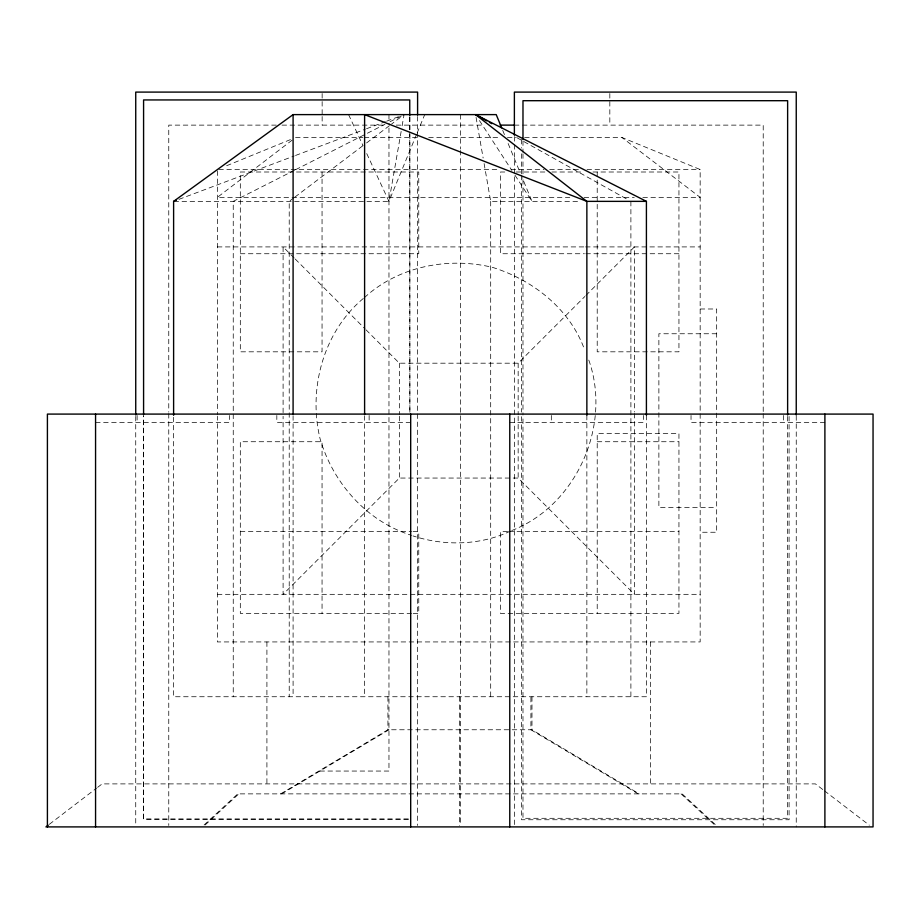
<?xml version="1.0" encoding="UTF-8"?>
<svg xmlns="http://www.w3.org/2000/svg" width="919" height="919" viewBox="0 0 919 919"><rect width="100%" height="100%" fill="white"/><g stroke="black" fill="none" stroke-linecap="round" stroke-linejoin="round"><path stroke-width="0.69" stroke-dasharray="4.59 3.45" d="M401.155 131.406L388.967 201.364L173.611 201.364M402.12 125.811L404.073 114.611L391.563 124.065M416.594 134.323L388.967 201.364L366.67 153.45M417.134 133.014L424.716 114.611M634.443 413.447L634.443 594.329L518.155 478.052L399.374 478.052L283.098 594.329L283.098 416.307M366.015 329.818L399.374 363.189L518.155 363.189L584.898 296.458M585.908 295.447L634.443 246.912L634.443 412.011M204.11 824.963L237.768 793.878L682.128 793.878L715.775 824.963M205.167 824.963L238.814 793.878M363.292 298.491C323.247 332.046 307.842 389.128 320.226 439.305C333.356 483.52 367.129 521.647 411.723 535.386M364.406 297.63C398.409 266.361 447.909 256.757 492.251 267.291C532.802 279.801 569.964 308.945 584.541 349.668M292.162 140.113L217.378 197.367L569.791 197.367M49.316 824.332L96.506 788.203M97.621 787.342L102.124 783.896L815.417 783.896L823.275 789.915M293.77 197.918L289.221 201.364L289.221 696.74M294.907 197.068L365.417 143.812M366.555 142.95L390.426 124.915M280.663 793.878L387.921 729.766L531.975 729.766L639.222 793.878M281.708 793.878L388.967 729.766M294.436 170.291L233.242 201.364L233.242 696.74M295.711 169.636L384.946 124.318M390.047 121.733L401.523 115.909M510.482 531.067C480.488 545.472 444.325 546.219 413.033 535.926M511.791 530.527C576.994 505.243 612.433 424.107 588.321 358.789M226.648 165.73L291.587 139.137M178.975 199.343L294.206 155.966M295.539 155.46L365.222 129.234M366.555 128.729L385.314 121.676M386.658 121.17L400.052 116.127M276.274 125.122L168.763 125.122L168.763 412.149M282.007 125.122L384.831 125.122M396.227 125.122L484.485 125.122M514.376 125.122L763.218 125.122L763.218 412.149M295.562 137.505L362.856 137.505M364.28 137.505L417.249 137.505M428.702 137.505L500.281 137.505M507.437 137.505L516.03 137.505M524.623 137.505L621.968 137.505L700.163 169.521L700.163 641.933L217.378 641.933L217.378 416.307M218.802 169.521L499.603 169.521M511.056 169.521L544.014 169.521M549.734 169.521L578.396 169.521M586.988 169.521L700.163 169.521M504.784 172.002L500.499 172.002L500.499 253.736L584.415 253.736M516.145 172.002L546.185 172.002M551.894 172.002L583.301 172.002M592.939 172.002L678.946 172.002L678.946 351.816L597.212 351.816L597.212 203.547M584.116 197.367L634.259 197.367M642.852 197.367L700.163 197.367L621.968 137.505M484.106 163.582L490.689 201.364L580.819 201.364M217.378 246.912L584.243 246.912M585.552 246.912L700.163 246.912M240.318 253.736L418.765 253.736L418.765 172.002L240.318 172.002L240.318 351.816L322.052 351.816L322.052 172.002M585.828 253.736L678.946 253.736M700.163 308.991L716.671 308.991L716.671 532.25L700.163 532.25M716.671 333.758L658.877 333.758L658.877 507.472L716.671 507.472M95.565 422.349L229.44 422.349L229.44 415.468M410.69 422.349L276.826 422.349L276.826 415.468M509.769 422.349L643.645 422.349L643.645 415.468M824.894 422.349L691.031 422.349L691.031 415.468M597.212 441.729L678.946 441.729M240.318 531.641L411.655 531.641M413.068 531.641L418.765 531.641L418.765 613.387L413.056 613.387M507.61 531.641L500.499 531.641L500.499 613.387L678.946 613.387L678.946 433.561L597.212 433.561L597.212 613.387M509.034 531.641L678.946 531.641M217.378 594.329L700.163 594.329M411.655 613.387L240.318 613.387L240.318 441.729L322.052 441.729L322.052 613.387M319.904 771.052L388.967 771.052L388.967 123.215M408.323 819.059L143.582 819.059L143.582 415.721M408.45 819.185L143.444 819.185L143.444 415.71M516.915 137.701L628.389 199.963M638.177 793.878L530.918 729.766L530.918 696.74M824.4 790.777L869.34 825.193M681.071 793.878L714.729 824.963M294.218 258.032L283.098 246.912L283.098 414.883M295.229 259.043L365.004 328.807M479.442 120.55L511.883 170.463M514.973 175.219L531.975 201.364L522.222 177.7M348.588 114.611L363.051 145.684M502.716 130.383L504.887 135.644M508.138 143.525L520.051 172.439M476.065 117.414L483.13 157.988M796.245 415.767L796.245 826.905M789.076 416.445L789.076 819.748L521.533 819.748L521.533 413.573M787.629 416.445L787.629 818.301L522.98 818.301L522.98 416.445M783.344 415.468L783.344 422.349M763.218 413.584L763.218 825.469M650.629 641.933L650.629 783.896M646.413 415.308L646.413 696.74L173.611 696.74L173.611 415.308M630.894 201.364L630.894 696.74M609.825 93.531L609.825 125.122M597.212 172.002L597.212 202.111M586.862 415.308L586.862 696.74M551.32 415.468L551.32 422.349M531.975 696.74L531.975 729.766M522.98 140.883L522.98 152.37M522.98 153.806L522.98 173.898M522.98 179.642L522.98 415.009M521.533 139.435L521.533 148.051M521.533 153.795L521.533 173.886M521.533 175.322L521.533 412.137M518.155 363.189L518.155 414.871M518.155 416.307L518.155 478.052M514.376 136.586L514.376 825.469M490.689 201.364L490.689 696.74M460.465 114.611L460.465 149.027M460.465 150.463L460.465 825.469M459.42 696.74L459.42 825.469M417.594 116.495L417.594 825.469M409.874 117.035L409.874 132.83M409.874 134.266L409.874 412.838L409.748 131.52M409.748 117.161L409.748 130.084M399.374 363.189L399.374 414.871M399.374 416.307L399.374 478.052M388.967 114.611L388.967 121.779M387.921 696.74L387.921 729.766M369.139 415.468L369.139 422.349M364.602 415.71L364.602 696.74M322.144 93.531L322.144 115.07M322.144 116.506L322.144 125.122M293.092 415.71L293.092 696.74M266.912 641.933L266.912 783.896M217.378 170.923L217.378 414.883M168.763 413.584L168.763 825.469M137.115 415.468L137.115 422.349M135.736 416.422L135.736 825.469"/><path stroke-width="1.38" d="M48.202 825.193L45.95 826.905L873.05 826.905L873.05 414.09L47.409 414.09L47.409 826.905M173.611 415.308L173.611 201.364L293.092 114.611L496.214 114.611L501.636 127.752M173.611 201.364L176.287 200.353M500.143 125.122L514.376 125.122M646.413 415.308L646.413 201.364L586.862 201.364L364.602 114.611L364.602 414.274M586.862 415.308L586.862 201.364L475.582 114.611L646.413 201.364M475.582 114.611L486.852 120.906M489.356 122.307L491.86 123.709M824.894 414.09L824.894 826.905M796.245 415.009L796.245 92.095L514.376 92.095L514.376 135.162M787.629 415.009L787.629 100.699L522.98 100.699L522.98 139.447M509.769 414.09L509.769 826.905M417.594 115.07L417.594 92.095L135.736 92.095L135.736 415.02M410.69 414.09L410.69 826.905M409.748 115.725L409.748 99.941L143.582 99.941L143.582 414.285M293.092 114.611L293.092 414.274M95.565 414.09L95.565 826.905"/></g></svg>
